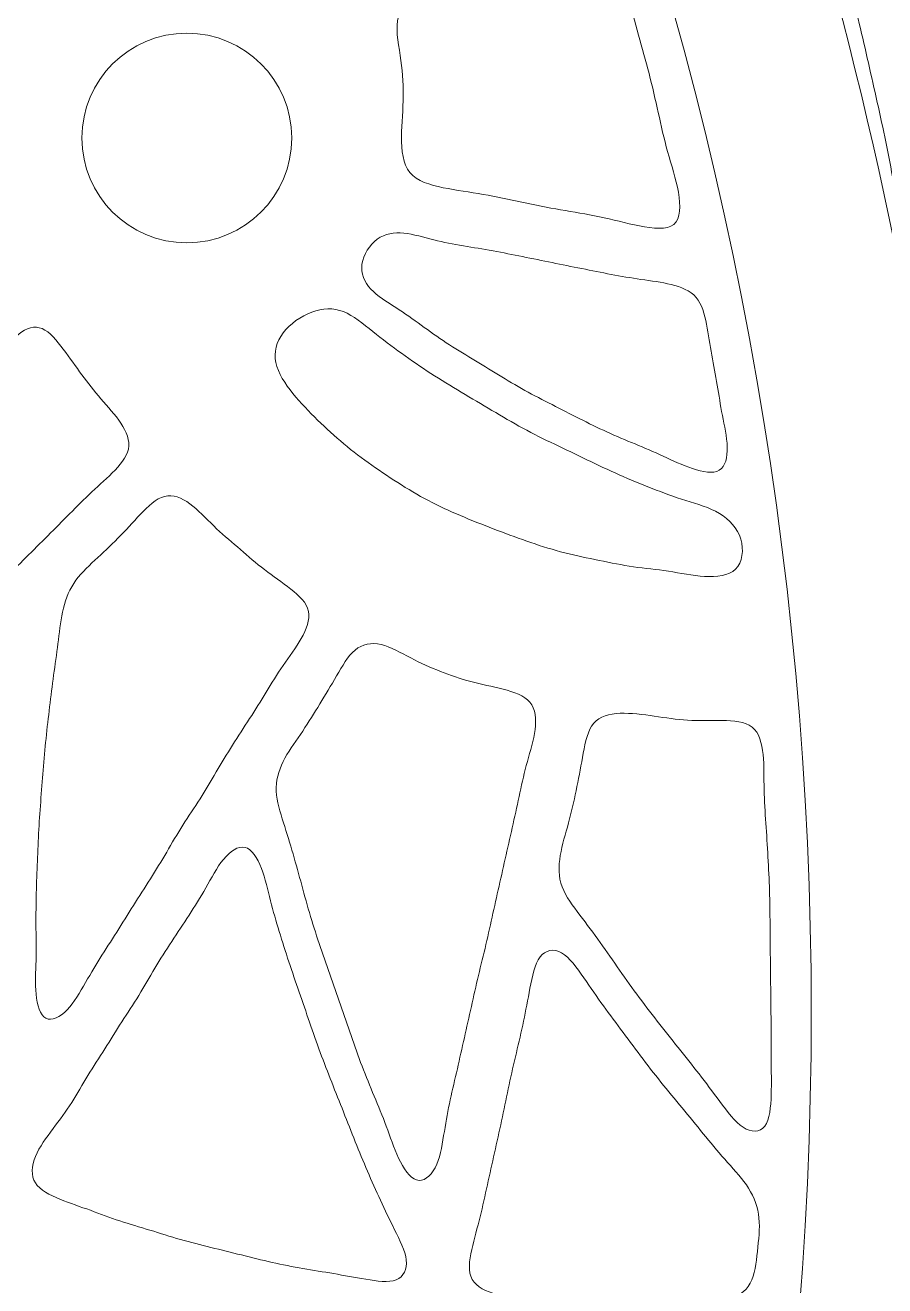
# Model space of a CAD drawing. Header units: inches. Extents: x 36 to 79.2, y 17.3 to 55.9.
# Drawn here: x 39.1 to 44.11, y 31.6 to 38.95 of the extents above; entities that cross this region are included whole.
import ezdxf

# ---------------------------------------------------------------- set-up
doc = ezdxf.new("R2010")
doc.units = ezdxf.units.IN
for name, color, linetype, lineweight in [('01_ORIGINAL_CAD', 7, 'Continuous', 20), ('02_APPROVED_PDF_OUTLINES', 7, 'Continuous', 15), ('10_EXTENSION_MASSES', 7, 'Continuous', 15), ('11_NODAL_COURTS', 7, 'Continuous', 15)]:
    doc.layers.add(name, color=color, linetype=linetype, lineweight=lineweight)

msp = doc.modelspace()

# ---------------------------------------------------------------- linework, layer by layer
at = {"layer": '01_ORIGINAL_CAD'}
msp.add_lwpolyline([(44.2832, 37.0838, 0.090917), (40.9305, 45.9685, -0.652582), (40.9305, 49.0108, -0.158741), (45.0035, 48.4251, -0.098355), (47.824, 46.2028), (47.7547, 46.078)], format="xyb", dxfattribs=at)
msp.add_arc((22.064, 33.1953), 21.6191, 354.05829, 36.03187, dxfattribs=at)
at = {"layer": '02_APPROVED_PDF_OUTLINES'}
msp.add_open_spline([(41.1062, 45.785), (41.1255, 45.8234), (41.1992, 45.8301), (41.2807, 45.8262), (41.3622, 45.8224), (41.4514, 45.8079), (41.5369, 45.803), (41.6223, 45.7982), (41.7041, 45.803), (41.7823, 45.7952), (41.8604, 45.7874), (41.935, 45.7671), (42.0065, 45.7372), (42.0781, 45.7073), (42.1466, 45.6678), (42.2182, 45.6364), (42.2897, 45.6049), (42.3642, 45.5816), (42.4404, 45.5633), (42.5166, 45.545), (42.5945, 45.5318), (42.671, 45.5143), (42.7474, 45.4969), (42.8223, 45.4752), (42.8946, 45.4466), (42.9669, 45.4181), (43.0364, 45.3827), (43.1035, 45.3414), (43.1706, 45.3001), (43.2352, 45.2529), (43.2966, 45.2002), (43.3581, 45.1475), (43.4165, 45.0891), (43.4683, 45.0271), (43.5201, 44.9652), (43.5654, 44.8996), (43.6058, 44.8318), (43.6462, 44.764), (43.6817, 44.6941), (43.7133, 44.6227), (43.745, 44.5513), (43.7729, 44.4784), (43.7956, 44.4035), (43.8182, 44.3285), (43.8357, 44.2515), (43.8475, 44.1732), (43.8593, 44.095), (43.8653, 44.0156), (43.8662, 43.9369), (43.867, 43.8582), (43.8627, 43.7802), (43.8516, 43.7027), (43.8404, 43.6252), (43.8224, 43.5483), (43.7984, 43.4737), (43.7743, 43.3991), (43.7443, 43.3269), (43.7108, 43.2562), (43.6772, 43.1855), (43.6402, 43.1162), (43.6011, 43.0479), (43.5621, 42.9796), (43.5209, 42.9122), (43.4824, 42.8436), (43.4439, 42.7749), (43.408, 42.705), (43.3787, 42.6326), (43.3494, 42.5603), (43.3267, 42.4856), (43.31, 42.4087), (43.2932, 42.3317), (43.2825, 42.2524), (43.2772, 42.1711), (43.2719, 42.0899), (43.272, 42.0067), (43.2779, 41.9256), (43.2837, 41.8445), (43.2953, 41.7656), (43.3139, 41.6892), (43.3325, 41.6129), (43.3581, 41.5392), (43.3888, 41.4675), (43.4195, 41.3958), (43.4554, 41.3262), (43.4955, 41.2584), (43.5355, 41.1906), (43.5799, 41.1246), (43.6278, 41.0604), (43.6757, 40.9962), (43.7271, 40.9337), (43.7816, 40.8751), (43.8361, 40.8165), (43.8936, 40.7618), (43.9551, 40.7119), (44.0166, 40.6619), (44.0821, 40.6167), (44.148, 40.5724), (44.2139, 40.5281), (44.2802, 40.4846), (44.3437, 40.4355), (44.4071, 40.3864), (44.4675, 40.3315), (44.5212, 40.2714), (44.5749, 40.2113), (44.6218, 40.1458), (44.6635, 40.0786), (44.7052, 40.0113), (44.7417, 39.9423), (44.7746, 39.8715), (44.8074, 39.8008), (44.8366, 39.7284), (44.8631, 39.6551), (44.8897, 39.5818), (44.9136, 39.5076), (44.9324, 39.4317), (44.9512, 39.3557), (44.965, 39.2781), (44.9737, 39.1979), (44.9824, 39.1178), (44.9859, 39.0353), (44.9842, 38.9536), (44.9824, 38.8719), (44.9754, 38.7911), (44.9623, 38.7128), (44.9492, 38.6346), (44.93, 38.5589), (44.9074, 38.4844), (44.8847, 38.4098), (44.8584, 38.3364), (44.8312, 38.2634), (44.8039, 38.1903), (44.7757, 38.1176), (44.7521, 38.0433), (44.7285, 37.9689), (44.7095, 37.8929), (44.699, 37.8134), (44.6885, 37.734), (44.6864, 37.651), (44.6888, 37.569), (44.6913, 37.4869), (44.6983, 37.4058), (44.7111, 37.3271), (44.7238, 37.2483), (44.7423, 37.172), (44.7653, 37.0976), (44.7883, 37.0231), (44.8158, 36.9507), (44.8479, 36.8802), (44.88, 36.8098), (44.9167, 36.7414), (44.9642, 36.6707), (45.0117, 36.5999), (45.0701, 36.5267), (45.1062, 36.4686), (45.1422, 36.4105), (45.1558, 36.3674), (45.115, 36.3464), (45.0741, 36.3254), (44.9787, 36.3264), (44.9001, 36.3485), (44.8214, 36.3706), (44.7596, 36.4138), (44.7119, 36.4726), (44.6643, 36.5314), (44.6308, 36.606), (44.591, 36.6757), (44.5512, 36.7454), (44.505, 36.8103), (44.4631, 36.8771), (44.4213, 36.9439), (44.3837, 37.0125), (44.3567, 37.0853), (44.3297, 37.1582), (44.3133, 37.2352), (44.298, 37.3126), (44.2828, 37.3899), (44.2688, 37.4677), (44.2544, 37.5453), (44.2401, 37.6229), (44.2255, 37.7004), (44.2109, 37.778), (44.1963, 37.8555), (44.1817, 37.933), (44.1673, 38.0106), (44.1529, 38.0882), (44.1385, 38.1657), (44.123, 38.243), (44.1075, 38.3202), (44.0908, 38.397), (44.0738, 38.4738), (44.0569, 38.5505), (44.0396, 38.6271), (44.0223, 38.7037), (44.005, 38.7803), (43.9876, 38.8568), (43.9697, 38.9332), (43.9518, 39.0096), (43.9334, 39.0858), (43.9135, 39.1614), (43.8935, 39.2371), (43.8719, 39.3122), (43.85, 39.3872), (43.8281, 39.4622), (43.8058, 39.537), (43.7834, 39.6118), (43.7611, 39.6866), (43.7387, 39.7613), (43.7151, 39.8357), (43.6916, 39.9101), (43.6669, 39.9842), (43.6425, 40.0583), (43.618, 40.1324), (43.5937, 40.2065), (43.5687, 40.2803), (43.5436, 40.3542), (43.5178, 40.4278), (43.491, 40.501), (43.4642, 40.5742), (43.4364, 40.6472), (43.4089, 40.7202), (43.3813, 40.7932), (43.354, 40.8664), (43.3274, 40.9397), (43.3008, 41.0131), (43.2749, 41.0867), (43.2477, 41.1598), (43.2206, 41.2329), (43.1922, 41.3055), (43.1635, 41.3781), (43.1349, 41.4507), (43.1059, 41.5231), (43.0769, 41.5962), (43.048, 41.6693), (43.019, 41.7429), (42.9898, 41.817), (42.9606, 41.891), (42.9312, 41.9653), (42.901, 42.0403), (42.8709, 42.1154), (42.8402, 42.1911), (42.8087, 42.2668), (42.7772, 42.3425), (42.745, 42.4182), (42.7132, 42.4942), (42.6815, 42.5702), (42.6501, 42.6465), (42.6183, 42.7226), (42.5864, 42.7987), (42.554, 42.8746), (42.5208, 42.95), (42.4875, 43.0255), (42.4534, 43.1006), (42.4195, 43.1757), (42.3855, 43.2509), (42.3517, 43.3261), (42.317, 43.4009), (42.2823, 43.4757), (42.2468, 43.5502), (42.2108, 43.6244), (42.1748, 43.6986), (42.1384, 43.7725), (42.102, 43.8466), (42.0657, 43.9206), (42.0295, 43.9947), (41.9935, 44.0689), (41.9574, 44.1431), (41.9215, 44.2173), (41.8849, 44.2912), (41.8483, 44.3651), (41.8111, 44.4387), (41.7732, 44.5119), (41.7353, 44.5851), (41.6967, 44.658), (41.658, 44.7309), (41.6193, 44.8038), (41.5805, 44.8767), (41.5411, 44.9492), (41.5017, 45.0218), (41.4618, 45.0939), (41.4229, 45.1654), (41.3839, 45.2369), (41.3459, 45.3078), (41.3018, 45.3812), (41.2577, 45.4546), (41.2075, 45.5305), (41.1649, 45.6035), (41.1222, 45.6765), (41.087, 45.7466), (41.1062, 45.785)], degree=3, knots=[0, 0, 0, 0, 0.010417, 0.010417, 0.010417, 0.020833, 0.020833, 0.020833, 0.03125, 0.03125, 0.03125, 0.041667, 0.041667, 0.041667, 0.052083, 0.052083, 0.052083, 0.0625, 0.0625, 0.0625, 0.072917, 0.072917, 0.072917, 0.083333, 0.083333, 0.083333, 0.09375, 0.09375, 0.09375, 0.104167, 0.104167, 0.104167, 0.114583, 0.114583, 0.114583, 0.125, 0.125, 0.125, 0.135417, 0.135417, 0.135417, 0.145833, 0.145833, 0.145833, 0.15625, 0.15625, 0.15625, 0.166667, 0.166667, 0.166667, 0.177083, 0.177083, 0.177083, 0.1875, 0.1875, 0.1875, 0.197917, 0.197917, 0.197917, 0.208333, 0.208333, 0.208333, 0.21875, 0.21875, 0.21875, 0.229167, 0.229167, 0.229167, 0.239583, 0.239583, 0.239583, 0.25, 0.25, 0.25, 0.260417, 0.260417, 0.260417, 0.270833, 0.270833, 0.270833, 0.28125, 0.28125, 0.28125, 0.291667, 0.291667, 0.291667, 0.302083, 0.302083, 0.302083, 0.3125, 0.3125, 0.3125, 0.322917, 0.322917, 0.322917, 0.333333, 0.333333, 0.333333, 0.34375, 0.34375, 0.34375, 0.354167, 0.354167, 0.354167, 0.364583, 0.364583, 0.364583, 0.375, 0.375, 0.375, 0.385417, 0.385417, 0.385417, 0.395833, 0.395833, 0.395833, 0.40625, 0.40625, 0.40625, 0.416667, 0.416667, 0.416667, 0.427083, 0.427083, 0.427083, 0.4375, 0.4375, 0.4375, 0.447917, 0.447917, 0.447917, 0.458333, 0.458333, 0.458333, 0.46875, 0.46875, 0.46875, 0.479167, 0.479167, 0.479167, 0.489583, 0.489583, 0.489583, 0.5, 0.5, 0.5, 0.510417, 0.510417, 0.510417, 0.520833, 0.520833, 0.520833, 0.53125, 0.53125, 0.53125, 0.541667, 0.541667, 0.541667, 0.552083, 0.552083, 0.552083, 0.5625, 0.5625, 0.5625, 0.572917, 0.572917, 0.572917, 0.583333, 0.583333, 0.583333, 0.59375, 0.59375, 0.59375, 0.604167, 0.604167, 0.604167, 0.614583, 0.614583, 0.614583, 0.625, 0.625, 0.625, 0.635417, 0.635417, 0.635417, 0.645833, 0.645833, 0.645833, 0.65625, 0.65625, 0.65625, 0.666667, 0.666667, 0.666667, 0.677083, 0.677083, 0.677083, 0.6875, 0.6875, 0.6875, 0.697917, 0.697917, 0.697917, 0.708333, 0.708333, 0.708333, 0.71875, 0.71875, 0.71875, 0.729167, 0.729167, 0.729167, 0.739583, 0.739583, 0.739583, 0.75, 0.75, 0.75, 0.760417, 0.760417, 0.760417, 0.770833, 0.770833, 0.770833, 0.78125, 0.78125, 0.78125, 0.791667, 0.791667, 0.791667, 0.802083, 0.802083, 0.802083, 0.8125, 0.8125, 0.8125, 0.822917, 0.822917, 0.822917, 0.833333, 0.833333, 0.833333, 0.84375, 0.84375, 0.84375, 0.854167, 0.854167, 0.854167, 0.864583, 0.864583, 0.864583, 0.875, 0.875, 0.875, 0.885417, 0.885417, 0.885417, 0.895833, 0.895833, 0.895833, 0.90625, 0.90625, 0.90625, 0.916667, 0.916667, 0.916667, 0.927083, 0.927083, 0.927083, 0.9375, 0.9375, 0.9375, 0.947917, 0.947917, 0.947917, 0.958333, 0.958333, 0.958333, 0.96875, 0.96875, 0.96875, 0.979167, 0.979167, 0.979167, 0.989583, 0.989583, 0.989583, 1, 1, 1, 1], dxfattribs=at)
at = {"layer": '10_EXTENSION_MASSES'}
for points, knots in [([(41.279, 39.0024), (41.2992, 39.064), (41.3568, 39.1034), (41.4273, 39.1277), (41.4978, 39.152), (41.5812, 39.1612), (41.6593, 39.1773), (41.7373, 39.1934), (41.81, 39.2163), (41.8831, 39.2365), (41.9562, 39.2567), (42.0297, 39.274), (42.1059, 39.2966), (42.1821, 39.3192), (42.261, 39.347), (42.3355, 39.36), (42.41, 39.3731), (42.4801, 39.3714), (42.5261, 39.3298), (42.5721, 39.2882), (42.594, 39.2067), (42.6147, 39.1273), (42.6354, 39.048), (42.6551, 38.9707), (42.6758, 38.895), (42.6965, 38.8194), (42.7183, 38.7454), (42.738, 38.6701), (42.7576, 38.5947), (42.7751, 38.5181), (42.7918, 38.4426), (42.8085, 38.3671), (42.8246, 38.2929), (42.8463, 38.2152), (42.868, 38.1375), (42.8954, 38.0564), (42.9089, 37.9781), (42.9225, 37.8997), (42.9222, 37.8241), (42.8819, 37.791), (42.8417, 37.7579), (42.7614, 37.7673), (42.6822, 37.7828), (42.6029, 37.7983), (42.5247, 37.82), (42.4484, 37.8362), (42.3721, 37.8524), (42.2977, 37.8631), (42.2227, 37.8762), (42.1476, 37.8892), (42.0718, 37.9046), (41.997, 37.9206), (41.9222, 37.9366), (41.8483, 37.9532), (41.7718, 37.9664), (41.6953, 37.9796), (41.6162, 37.9894), (41.5391, 38.0052), (41.4619, 38.0211), (41.3868, 38.043), (41.3452, 38.0933), (41.3036, 38.1435), (41.2957, 38.2221), (41.2961, 38.3019), (41.2966, 38.3817), (41.3054, 38.4626), (41.3064, 38.5413), (41.3073, 38.62), (41.3002, 38.6964), (41.2881, 38.7766), (41.276, 38.8568), (41.2588, 38.9407), (41.279, 39.0024)], [0, 0, 0, 0, 0.041667, 0.041667, 0.041667, 0.083333, 0.083333, 0.083333, 0.125, 0.125, 0.125, 0.166667, 0.166667, 0.166667, 0.208333, 0.208333, 0.208333, 0.25, 0.25, 0.25, 0.291667, 0.291667, 0.291667, 0.333333, 0.333333, 0.333333, 0.375, 0.375, 0.375, 0.416667, 0.416667, 0.416667, 0.458333, 0.458333, 0.458333, 0.5, 0.5, 0.5, 0.541667, 0.541667, 0.541667, 0.583333, 0.583333, 0.583333, 0.625, 0.625, 0.625, 0.666667, 0.666667, 0.666667, 0.708333, 0.708333, 0.708333, 0.75, 0.75, 0.75, 0.791667, 0.791667, 0.791667, 0.833333, 0.833333, 0.833333, 0.875, 0.875, 0.875, 0.916667, 0.916667, 0.916667, 0.958333, 0.958333, 0.958333, 1, 1, 1, 1]), ([(41.0657, 37.5594), (41.0735, 37.6136), (41.1097, 37.6719), (41.1547, 37.7049), (41.1998, 37.7379), (41.2536, 37.7456), (41.3099, 37.74), (41.3663, 37.7344), (41.4253, 37.7156), (41.4834, 37.7009), (41.5414, 37.6863), (41.5986, 37.6758), (41.6561, 37.666), (41.7135, 37.6563), (41.7713, 37.6473), (41.8289, 37.6369), (41.8865, 37.6266), (41.944, 37.6148), (42.0014, 37.6032), (42.0587, 37.5915), (42.1161, 37.5799), (42.1734, 37.5683), (42.2307, 37.5568), (42.2881, 37.5452), (42.3455, 37.5337), (42.4028, 37.5221), (42.4602, 37.5104), (42.5174, 37.4997), (42.5747, 37.4891), (42.6318, 37.4793), (42.6907, 37.4707), (42.7496, 37.4621), (42.8103, 37.4546), (42.8674, 37.4404), (42.9245, 37.4262), (42.978, 37.4052), (43.0122, 37.3657), (43.0463, 37.3263), (43.0612, 37.2683), (43.0729, 37.2089), (43.0846, 37.1494), (43.0932, 37.0885), (43.1033, 37.0292), (43.1135, 36.9698), (43.1252, 36.9121), (43.1352, 36.8544), (43.1452, 36.7967), (43.1534, 36.739), (43.165, 36.678), (43.1766, 36.6171), (43.1917, 36.5529), (43.1934, 36.4934), (43.1951, 36.434), (43.1834, 36.3793), (43.1472, 36.3577), (43.111, 36.3361), (43.0503, 36.3475), (42.9914, 36.3673), (42.9324, 36.3872), (42.8754, 36.4155), (42.8199, 36.4408), (42.7645, 36.4661), (42.7106, 36.4884), (42.6562, 36.511), (42.6017, 36.5337), (42.5467, 36.5566), (42.4925, 36.5813), (42.4383, 36.6061), (42.3849, 36.6325), (42.3317, 36.6593), (42.2785, 36.6862), (42.2255, 36.7133), (42.1726, 36.7405), (42.1196, 36.7677), (42.0666, 36.7949), (42.0146, 36.8238), (41.9626, 36.8527), (41.9116, 36.8834), (41.8607, 36.9143), (41.8097, 36.9451), (41.7589, 36.976), (41.7079, 37.0069), (41.6569, 37.0379), (41.6059, 37.0688), (41.5564, 37.1016), (41.5068, 37.1344), (41.4587, 37.1691), (41.4107, 37.2037), (41.3626, 37.2383), (41.3146, 37.2728), (41.2627, 37.3064), (41.2108, 37.3401), (41.155, 37.3728), (41.1168, 37.4142), (41.0786, 37.4555), (41.0579, 37.5053), (41.0657, 37.5594)], [0, 0, 0, 0, 0.03125, 0.03125, 0.03125, 0.0625, 0.0625, 0.0625, 0.09375, 0.09375, 0.09375, 0.125, 0.125, 0.125, 0.15625, 0.15625, 0.15625, 0.1875, 0.1875, 0.1875, 0.21875, 0.21875, 0.21875, 0.25, 0.25, 0.25, 0.28125, 0.28125, 0.28125, 0.3125, 0.3125, 0.3125, 0.34375, 0.34375, 0.34375, 0.375, 0.375, 0.375, 0.40625, 0.40625, 0.40625, 0.4375, 0.4375, 0.4375, 0.46875, 0.46875, 0.46875, 0.5, 0.5, 0.5, 0.53125, 0.53125, 0.53125, 0.5625, 0.5625, 0.5625, 0.59375, 0.59375, 0.59375, 0.625, 0.625, 0.625, 0.65625, 0.65625, 0.65625, 0.6875, 0.6875, 0.6875, 0.71875, 0.71875, 0.71875, 0.75, 0.75, 0.75, 0.78125, 0.78125, 0.78125, 0.8125, 0.8125, 0.8125, 0.84375, 0.84375, 0.84375, 0.875, 0.875, 0.875, 0.90625, 0.90625, 0.90625, 0.9375, 0.9375, 0.9375, 0.96875, 0.96875, 0.96875, 1, 1, 1, 1]), ([(40.6634, 36.8051), (40.6182, 36.8614), (40.5768, 36.9241), (40.5639, 36.9852), (40.5509, 37.0463), (40.5664, 37.1058), (40.6062, 37.1584), (40.646, 37.2109), (40.7101, 37.2566), (40.7732, 37.2803), (40.8363, 37.304), (40.8983, 37.3058), (40.9573, 37.2826), (41.0163, 37.2595), (41.0724, 37.2115), (41.1283, 37.1667), (41.1842, 37.1219), (41.24, 37.0803), (41.2961, 37.0398), (41.3522, 36.9992), (41.4087, 36.9597), (41.4667, 36.9221), (41.5247, 36.8844), (41.5841, 36.8486), (41.6436, 36.813), (41.7032, 36.7775), (41.7629, 36.7423), (41.8226, 36.707), (41.8823, 36.6716), (41.9418, 36.6362), (42.0027, 36.6033), (42.0636, 36.5703), (42.1258, 36.5397), (42.1882, 36.5095), (42.2506, 36.4793), (42.3132, 36.4496), (42.3757, 36.4196), (42.4383, 36.3896), (42.5007, 36.3595), (42.564, 36.3313), (42.6272, 36.3031), (42.6913, 36.277), (42.7557, 36.2519), (42.8201, 36.2269), (42.8849, 36.203), (42.9522, 36.1817), (43.0195, 36.1603), (43.0893, 36.1415), (43.1478, 36.106), (43.2064, 36.0706), (43.2537, 36.0184), (43.2725, 35.9561), (43.2913, 35.8937), (43.2816, 35.8211), (43.2417, 35.7814), (43.2019, 35.7416), (43.1319, 35.7348), (43.0614, 35.7391), (42.9908, 35.7434), (42.9197, 35.7588), (42.8507, 35.7694), (42.7816, 35.7799), (42.7147, 35.7855), (42.6478, 35.7952), (42.581, 35.8049), (42.5142, 35.8186), (42.4474, 35.8323), (42.3806, 35.846), (42.3136, 35.8597), (42.2472, 35.8767), (42.1808, 35.8937), (42.1149, 35.9141), (42.0495, 35.9364), (41.9842, 35.9586), (41.9194, 35.9827), (41.8549, 36.0074), (41.7904, 36.032), (41.7263, 36.0571), (41.6628, 36.0836), (41.5993, 36.1101), (41.5364, 36.1379), (41.4751, 36.1692), (41.4138, 36.2004), (41.3541, 36.2352), (41.2956, 36.272), (41.2371, 36.3087), (41.1797, 36.3475), (41.1235, 36.3874), (41.0672, 36.4272), (41.0121, 36.4681), (40.9595, 36.5119), (40.9068, 36.5558), (40.8568, 36.6026), (40.8072, 36.6509), (40.7577, 36.6991), (40.7086, 36.7489), (40.6634, 36.8051)], [0, 0, 0, 0, 0.03125, 0.03125, 0.03125, 0.0625, 0.0625, 0.0625, 0.09375, 0.09375, 0.09375, 0.125, 0.125, 0.125, 0.15625, 0.15625, 0.15625, 0.1875, 0.1875, 0.1875, 0.21875, 0.21875, 0.21875, 0.25, 0.25, 0.25, 0.28125, 0.28125, 0.28125, 0.3125, 0.3125, 0.3125, 0.34375, 0.34375, 0.34375, 0.375, 0.375, 0.375, 0.40625, 0.40625, 0.40625, 0.4375, 0.4375, 0.4375, 0.46875, 0.46875, 0.46875, 0.5, 0.5, 0.5, 0.53125, 0.53125, 0.53125, 0.5625, 0.5625, 0.5625, 0.59375, 0.59375, 0.59375, 0.625, 0.625, 0.625, 0.65625, 0.65625, 0.65625, 0.6875, 0.6875, 0.6875, 0.71875, 0.71875, 0.71875, 0.75, 0.75, 0.75, 0.78125, 0.78125, 0.78125, 0.8125, 0.8125, 0.8125, 0.84375, 0.84375, 0.84375, 0.875, 0.875, 0.875, 0.90625, 0.90625, 0.90625, 0.9375, 0.9375, 0.9375, 0.96875, 0.96875, 0.96875, 1, 1, 1, 1]), ([(37.6543, 34.4592), (37.6082, 34.4434), (37.5663, 34.4601), (37.555, 34.5009), (37.5437, 34.5418), (37.5628, 34.6067), (37.5867, 34.6673), (37.6107, 34.7278), (37.6395, 34.7839), (37.6649, 34.8394), (37.6904, 34.8948), (37.7126, 34.9495), (37.7358, 35.0045), (37.759, 35.0595), (37.7832, 35.1147), (37.8091, 35.1691), (37.835, 35.2236), (37.8626, 35.2772), (37.8901, 35.3309), (37.9176, 35.3845), (37.945, 35.4382), (37.9721, 35.492), (37.9992, 35.5458), (38.0261, 35.5997), (38.0543, 35.6529), (38.0824, 35.7061), (38.1118, 35.7587), (38.1421, 35.8107), (38.1724, 35.8628), (38.2037, 35.9143), (38.2346, 35.966), (38.2655, 36.0178), (38.296, 36.0697), (38.327, 36.1213), (38.3581, 36.1729), (38.3898, 36.2242), (38.4228, 36.2745), (38.4559, 36.3248), (38.4904, 36.3742), (38.5248, 36.4237), (38.5592, 36.4731), (38.5935, 36.5226), (38.6276, 36.5724), (38.6618, 36.6221), (38.6958, 36.672), (38.731, 36.7206), (38.7663, 36.7692), (38.8028, 36.8165), (38.8395, 36.8638), (38.8763, 36.911), (38.9134, 36.9582), (38.9506, 37.0099), (38.9878, 37.0615), (39.0252, 37.1176), (39.0677, 37.1528), (39.1103, 37.1879), (39.1581, 37.2022), (39.2024, 37.1836), (39.2466, 37.165), (39.2874, 37.1136), (39.3254, 37.0629), (39.3634, 37.0121), (39.3986, 36.9621), (39.434, 36.9141), (39.4693, 36.8661), (39.5048, 36.8201), (39.5445, 36.7739), (39.5843, 36.7277), (39.6283, 36.6812), (39.6609, 36.632), (39.6936, 36.5827), (39.7149, 36.5308), (39.7052, 36.4816), (39.6955, 36.4325), (39.6548, 36.3862), (39.6108, 36.3424), (39.5668, 36.2987), (39.5195, 36.2574), (39.4751, 36.2155), (39.4307, 36.1736), (39.389, 36.131), (39.3469, 36.0883), (39.3049, 36.0457), (39.2623, 36.0031), (39.2197, 35.9605), (39.177, 35.918), (39.1342, 35.8755), (39.0915, 35.833), (39.0488, 35.7904), (39.0063, 35.7477), (38.9641, 35.7047), (38.9218, 35.6616), (38.8797, 35.6183), (38.8357, 35.5776), (38.7916, 35.5369), (38.7455, 35.4989), (38.6997, 35.4604), (38.6539, 35.422), (38.6084, 35.3832), (38.5646, 35.3421), (38.5208, 35.3011), (38.4787, 35.2577), (38.4363, 35.2148), (38.394, 35.1719), (38.3513, 35.1293), (38.3086, 35.0868), (38.2659, 35.0443), (38.2231, 35.0019), (38.1803, 34.9594), (38.1375, 34.9168), (38.0946, 34.8743), (38.0519, 34.8323), (38.0092, 34.7904), (37.9667, 34.7491), (37.9249, 34.7058), (37.8831, 34.6625), (37.842, 34.6172), (37.7963, 34.5703), (37.7507, 34.5234), (37.7003, 34.475), (37.6543, 34.4592)], [0, 0, 0, 0, 0.025, 0.025, 0.025, 0.05, 0.05, 0.05, 0.075, 0.075, 0.075, 0.1, 0.1, 0.1, 0.125, 0.125, 0.125, 0.15, 0.15, 0.15, 0.175, 0.175, 0.175, 0.2, 0.2, 0.2, 0.225, 0.225, 0.225, 0.25, 0.25, 0.25, 0.275, 0.275, 0.275, 0.3, 0.3, 0.3, 0.325, 0.325, 0.325, 0.35, 0.35, 0.35, 0.375, 0.375, 0.375, 0.4, 0.4, 0.4, 0.425, 0.425, 0.425, 0.45, 0.45, 0.45, 0.475, 0.475, 0.475, 0.5, 0.5, 0.5, 0.525, 0.525, 0.525, 0.55, 0.55, 0.55, 0.575, 0.575, 0.575, 0.6, 0.6, 0.6, 0.625, 0.625, 0.625, 0.65, 0.65, 0.65, 0.675, 0.675, 0.675, 0.7, 0.7, 0.7, 0.725, 0.725, 0.725, 0.75, 0.75, 0.75, 0.775, 0.775, 0.775, 0.8, 0.8, 0.8, 0.825, 0.825, 0.825, 0.85, 0.85, 0.85, 0.875, 0.875, 0.875, 0.9, 0.9, 0.9, 0.925, 0.925, 0.925, 0.95, 0.95, 0.95, 0.975, 0.975, 0.975, 1, 1, 1, 1]), ([(39.348, 33.2124), (39.3067, 33.1697), (39.2575, 33.1454), (39.2242, 33.163), (39.1908, 33.1805), (39.1733, 33.24), (39.1669, 33.3037), (39.1604, 33.3673), (39.165, 33.4351), (39.1667, 33.4993), (39.1683, 33.5634), (39.1669, 33.6239), (39.1664, 33.685), (39.166, 33.746), (39.1663, 33.8077), (39.1677, 33.8695), (39.169, 33.9313), (39.1713, 33.9932), (39.1737, 34.055), (39.176, 34.1168), (39.1784, 34.1786), (39.1817, 34.2403), (39.185, 34.302), (39.1894, 34.3636), (39.1938, 34.4253), (39.1982, 34.4869), (39.2027, 34.5486), (39.2078, 34.6102), (39.213, 34.6718), (39.2187, 34.7333), (39.2251, 34.7948), (39.2315, 34.8563), (39.2386, 34.9177), (39.2458, 34.9791), (39.2531, 35.0405), (39.2605, 35.1018), (39.2689, 35.1629), (39.2773, 35.224), (39.2867, 35.2851), (39.2944, 35.347), (39.3022, 35.4088), (39.3084, 35.4716), (39.3213, 35.5314), (39.3342, 35.5912), (39.3538, 35.648), (39.3863, 35.698), (39.4188, 35.7479), (39.4643, 35.7909), (39.5097, 35.8333), (39.5551, 35.8756), (39.6003, 35.9172), (39.6441, 35.962), (39.6878, 36.0067), (39.7301, 36.0545), (39.7748, 36.1011), (39.8194, 36.1477), (39.8665, 36.193), (39.9154, 36.2056), (39.9644, 36.2181), (40.0152, 36.1979), (40.0631, 36.1629), (40.111, 36.1279), (40.1559, 36.078), (40.2017, 36.0337), (40.2476, 35.9894), (40.2944, 35.9506), (40.3402, 35.911), (40.3861, 35.8714), (40.431, 35.831), (40.4797, 35.7927), (40.5283, 35.7545), (40.5806, 35.7184), (40.6313, 35.6801), (40.6821, 35.6418), (40.7314, 35.6013), (40.7485, 35.5537), (40.7656, 35.506), (40.7505, 35.4512), (40.723, 35.3975), (40.6954, 35.3439), (40.6554, 35.2914), (40.6193, 35.2395), (40.5832, 35.1876), (40.5511, 35.1363), (40.5193, 35.0846), (40.4874, 35.0329), (40.4559, 34.9808), (40.4231, 34.9292), (40.3904, 34.8776), (40.3564, 34.8265), (40.3236, 34.7749), (40.2907, 34.7233), (40.259, 34.6712), (40.228, 34.6188), (40.1971, 34.5664), (40.1669, 34.5135), (40.1344, 34.4619), (40.1019, 34.4102), (40.0671, 34.3596), (40.0342, 34.3081), (40.0013, 34.2566), (39.9704, 34.2041), (39.9394, 34.1516), (39.9085, 34.0992), (39.8776, 34.0468), (39.8451, 33.9951), (39.8127, 33.9433), (39.7789, 33.8923), (39.746, 33.8406), (39.7131, 33.7889), (39.6811, 33.7366), (39.6487, 33.6849), (39.6162, 33.6332), (39.5832, 33.5822), (39.551, 33.531), (39.5189, 33.4798), (39.4875, 33.4284), (39.4551, 33.3722), (39.4227, 33.316), (39.3893, 33.2551), (39.348, 33.2124)], [0, 0, 0, 0, 0.025, 0.025, 0.025, 0.05, 0.05, 0.05, 0.075, 0.075, 0.075, 0.1, 0.1, 0.1, 0.125, 0.125, 0.125, 0.15, 0.15, 0.15, 0.175, 0.175, 0.175, 0.2, 0.2, 0.2, 0.225, 0.225, 0.225, 0.25, 0.25, 0.25, 0.275, 0.275, 0.275, 0.3, 0.3, 0.3, 0.325, 0.325, 0.325, 0.35, 0.35, 0.35, 0.375, 0.375, 0.375, 0.4, 0.4, 0.4, 0.425, 0.425, 0.425, 0.45, 0.45, 0.45, 0.475, 0.475, 0.475, 0.5, 0.5, 0.5, 0.525, 0.525, 0.525, 0.55, 0.55, 0.55, 0.575, 0.575, 0.575, 0.6, 0.6, 0.6, 0.625, 0.625, 0.625, 0.65, 0.65, 0.65, 0.675, 0.675, 0.675, 0.7, 0.7, 0.7, 0.725, 0.725, 0.725, 0.75, 0.75, 0.75, 0.775, 0.775, 0.775, 0.8, 0.8, 0.8, 0.825, 0.825, 0.825, 0.85, 0.85, 0.85, 0.875, 0.875, 0.875, 0.9, 0.9, 0.9, 0.925, 0.925, 0.925, 0.95, 0.95, 0.95, 0.975, 0.975, 0.975, 1, 1, 1, 1]), ([(40.5659, 34.5091), (40.5672, 34.5687), (40.5877, 34.6258), (40.6171, 34.6801), (40.6466, 34.7344), (40.6851, 34.7858), (40.7202, 34.8379), (40.7554, 34.89), (40.7872, 34.9426), (40.8197, 34.9957), (40.8522, 35.0489), (40.8853, 35.1025), (40.9179, 35.1591), (40.9506, 35.2156), (40.9828, 35.2751), (41.0253, 35.3099), (41.0679, 35.3447), (41.1208, 35.3548), (41.1767, 35.3421), (41.2326, 35.3294), (41.2914, 35.294), (41.3495, 35.2636), (41.4076, 35.2333), (41.4649, 35.208), (41.5227, 35.1852), (41.5804, 35.1623), (41.6386, 35.1419), (41.6998, 35.1258), (41.7609, 35.1097), (41.825, 35.0979), (41.8874, 35.0818), (41.9499, 35.0656), (42.0107, 35.045), (42.0437, 35.0054), (42.0768, 34.9658), (42.082, 34.9072), (42.0743, 34.8462), (42.0665, 34.7851), (42.0458, 34.7216), (42.0289, 34.6599), (42.0119, 34.5982), (41.9988, 34.5383), (41.9857, 34.4781), (41.9726, 34.4179), (41.9595, 34.3575), (41.946, 34.297), (41.9325, 34.2365), (41.9185, 34.176), (41.9048, 34.1155), (41.8912, 34.055), (41.8779, 33.9944), (41.8643, 33.9339), (41.8507, 33.8734), (41.8369, 33.813), (41.8235, 33.7524), (41.81, 33.6919), (41.7969, 33.6313), (41.7826, 33.5709), (41.7683, 33.5105), (41.7528, 33.4504), (41.7385, 33.39), (41.7242, 33.3297), (41.7111, 33.2692), (41.6976, 33.2087), (41.6842, 33.1482), (41.6705, 33.0877), (41.6569, 33.0271), (41.6433, 32.9665), (41.6299, 32.9058), (41.6159, 32.8455), (41.6019, 32.7853), (41.5873, 32.7255), (41.5749, 32.6654), (41.5625, 32.6053), (41.5523, 32.5447), (41.5414, 32.4792), (41.5304, 32.4136), (41.5186, 32.3431), (41.4917, 32.2918), (41.4648, 32.2405), (41.4227, 32.2086), (41.3833, 32.2205), (41.3439, 32.2324), (41.3073, 32.2882), (41.2787, 32.3484), (41.25, 32.4086), (41.2294, 32.4733), (41.2071, 32.534), (41.1847, 32.5948), (41.1607, 32.6517), (41.1367, 32.7093), (41.1127, 32.7669), (41.0887, 32.8252), (41.0662, 32.8842), (41.0438, 32.9432), (41.023, 33.0028), (41.0023, 33.0625), (40.9817, 33.1222), (40.9613, 33.1818), (40.9407, 33.2415), (40.9201, 33.3011), (40.8993, 33.3606), (40.8784, 33.4202), (40.8574, 33.4797), (40.8364, 33.5391), (40.8164, 33.599), (40.7963, 33.6588), (40.7774, 33.7189), (40.7595, 33.7794), (40.7417, 33.8399), (40.725, 33.9008), (40.7085, 33.9616), (40.6919, 34.0223), (40.6756, 34.083), (40.6576, 34.1437), (40.6397, 34.2043), (40.6201, 34.265), (40.6014, 34.3264), (40.5826, 34.3877), (40.5646, 34.4496), (40.5659, 34.5091)], [0, 0, 0, 0, 0.025, 0.025, 0.025, 0.05, 0.05, 0.05, 0.075, 0.075, 0.075, 0.1, 0.1, 0.1, 0.125, 0.125, 0.125, 0.15, 0.15, 0.15, 0.175, 0.175, 0.175, 0.2, 0.2, 0.2, 0.225, 0.225, 0.225, 0.25, 0.25, 0.25, 0.275, 0.275, 0.275, 0.3, 0.3, 0.3, 0.325, 0.325, 0.325, 0.35, 0.35, 0.35, 0.375, 0.375, 0.375, 0.4, 0.4, 0.4, 0.425, 0.425, 0.425, 0.45, 0.45, 0.45, 0.475, 0.475, 0.475, 0.5, 0.5, 0.5, 0.525, 0.525, 0.525, 0.55, 0.55, 0.55, 0.575, 0.575, 0.575, 0.6, 0.6, 0.6, 0.625, 0.625, 0.625, 0.65, 0.65, 0.65, 0.675, 0.675, 0.675, 0.7, 0.7, 0.7, 0.725, 0.725, 0.725, 0.75, 0.75, 0.75, 0.775, 0.775, 0.775, 0.8, 0.8, 0.8, 0.825, 0.825, 0.825, 0.85, 0.85, 0.85, 0.875, 0.875, 0.875, 0.9, 0.9, 0.9, 0.925, 0.925, 0.925, 0.95, 0.95, 0.95, 0.975, 0.975, 0.975, 1, 1, 1, 1]), ([(42.2242, 33.9513), (42.2073, 34.0098), (42.2127, 34.0726), (42.2254, 34.1358), (42.2381, 34.199), (42.2582, 34.2627), (42.275, 34.3255), (42.2919, 34.3882), (42.3056, 34.4502), (42.3182, 34.5137), (42.3308, 34.5772), (42.3424, 34.6423), (42.3549, 34.7086), (42.3674, 34.775), (42.3808, 34.8426), (42.4155, 34.8835), (42.4501, 34.9243), (42.5059, 34.9384), (42.569, 34.941), (42.6321, 34.9435), (42.7024, 34.9344), (42.7687, 34.9247), (42.8349, 34.915), (42.8971, 34.9046), (42.9623, 34.9007), (43.0274, 34.8969), (43.0955, 34.8997), (43.163, 34.8988), (43.2306, 34.898), (43.2975, 34.8935), (43.3387, 34.8606), (43.38, 34.8277), (43.3955, 34.7663), (43.4022, 34.7005), (43.4089, 34.6347), (43.4068, 34.5645), (43.4081, 34.4971), (43.4093, 34.4297), (43.4139, 34.3652), (43.4183, 34.3001), (43.4228, 34.2351), (43.427, 34.1695), (43.4308, 34.1039), (43.4345, 34.0383), (43.4378, 33.9726), (43.4397, 33.9069), (43.4417, 33.8412), (43.4424, 33.7755), (43.4429, 33.7099), (43.4435, 33.6442), (43.444, 33.5785), (43.4446, 33.5128), (43.4453, 33.4471), (43.446, 33.3814), (43.4468, 33.3156), (43.4477, 33.2497), (43.4485, 33.1838), (43.4488, 33.1186), (43.449, 33.0534), (43.4486, 32.989), (43.4493, 32.923), (43.45, 32.857), (43.4519, 32.7896), (43.4495, 32.7183), (43.4472, 32.647), (43.4406, 32.5719), (43.4123, 32.5343), (43.3839, 32.4967), (43.3338, 32.4967), (43.2859, 32.5277), (43.238, 32.5587), (43.1924, 32.6208), (43.1502, 32.6779), (43.108, 32.735), (43.0692, 32.7871), (43.0295, 32.8385), (42.9897, 32.8899), (42.949, 32.9407), (42.9082, 32.992), (42.8673, 33.0432), (42.8264, 33.0949), (42.7859, 33.1468), (42.7454, 33.1986), (42.7054, 33.2507), (42.6664, 33.3036), (42.6274, 33.3565), (42.5896, 33.4102), (42.5521, 33.464), (42.5147, 33.5178), (42.4777, 33.5717), (42.439, 33.6251), (42.4002, 33.6785), (42.3597, 33.7314), (42.3199, 33.7849), (42.2801, 33.8385), (42.241, 33.8927), (42.2242, 33.9513)], [0, 0, 0, 0, 0.03125, 0.03125, 0.03125, 0.0625, 0.0625, 0.0625, 0.09375, 0.09375, 0.09375, 0.125, 0.125, 0.125, 0.15625, 0.15625, 0.15625, 0.1875, 0.1875, 0.1875, 0.21875, 0.21875, 0.21875, 0.25, 0.25, 0.25, 0.28125, 0.28125, 0.28125, 0.3125, 0.3125, 0.3125, 0.34375, 0.34375, 0.34375, 0.375, 0.375, 0.375, 0.40625, 0.40625, 0.40625, 0.4375, 0.4375, 0.4375, 0.46875, 0.46875, 0.46875, 0.5, 0.5, 0.5, 0.53125, 0.53125, 0.53125, 0.5625, 0.5625, 0.5625, 0.59375, 0.59375, 0.59375, 0.625, 0.625, 0.625, 0.65625, 0.65625, 0.65625, 0.6875, 0.6875, 0.6875, 0.71875, 0.71875, 0.71875, 0.75, 0.75, 0.75, 0.78125, 0.78125, 0.78125, 0.8125, 0.8125, 0.8125, 0.84375, 0.84375, 0.84375, 0.875, 0.875, 0.875, 0.90625, 0.90625, 0.90625, 0.9375, 0.9375, 0.9375, 0.96875, 0.96875, 0.96875, 1, 1, 1, 1]), ([(39.3063, 32.1084), (39.2471, 32.1325), (39.1894, 32.1612), (39.1629, 32.2037), (39.1364, 32.2462), (39.1412, 32.3026), (39.1639, 32.358), (39.1866, 32.4135), (39.2273, 32.468), (39.266, 32.5198), (39.3047, 32.5717), (39.3414, 32.621), (39.3746, 32.6724), (39.4077, 32.7238), (39.4373, 32.7773), (39.4691, 32.8298), (39.5008, 32.8823), (39.5347, 32.9337), (39.5677, 32.9856), (39.6008, 33.0376), (39.6329, 33.0899), (39.666, 33.1417), (39.6991, 33.1935), (39.7332, 33.2447), (39.7652, 33.2969), (39.7971, 33.3492), (39.8269, 33.4025), (39.8584, 33.455), (39.8899, 33.5075), (39.9232, 33.5593), (39.9569, 33.6107), (39.9906, 33.6622), (40.0248, 33.7133), (40.0582, 33.7645), (40.0916, 33.8158), (40.1242, 33.8671), (40.1561, 33.9236), (40.188, 33.9802), (40.2193, 34.0419), (40.2585, 34.0893), (40.2976, 34.1366), (40.3446, 34.1695), (40.3842, 34.1596), (40.4239, 34.1497), (40.4562, 34.0969), (40.4794, 34.0372), (40.5026, 33.9776), (40.5167, 33.9111), (40.5323, 33.8487), (40.548, 33.7863), (40.5653, 33.7279), (40.5833, 33.6692), (40.6013, 33.6104), (40.62, 33.5514), (40.6395, 33.4924), (40.6591, 33.4335), (40.6794, 33.3747), (40.6997, 33.3159), (40.7199, 33.2571), (40.7401, 33.1984), (40.7604, 33.1397), (40.7807, 33.081), (40.801, 33.0224), (40.8225, 32.9641), (40.8439, 32.9058), (40.8665, 32.848), (40.8893, 32.7902), (40.9121, 32.7325), (40.9351, 32.6748), (40.9579, 32.617), (40.9807, 32.5592), (41.0032, 32.5013), (41.0265, 32.4437), (41.0497, 32.386), (41.0736, 32.3285), (41.0979, 32.2716), (41.1222, 32.2148), (41.1468, 32.1586), (41.1727, 32.1024), (41.1986, 32.0463), (41.2258, 31.9903), (41.2556, 31.9307), (41.2854, 31.8711), (41.3177, 31.808), (41.3237, 31.7543), (41.3296, 31.7006), (41.3091, 31.6564), (41.2649, 31.6389), (41.2207, 31.6215), (41.1528, 31.6308), (41.0879, 31.6415), (41.0231, 31.6522), (40.9614, 31.6641), (40.9009, 31.6746), (40.8403, 31.6851), (40.7809, 31.6942), (40.7212, 31.7046), (40.6615, 31.715), (40.6014, 31.7268), (40.5417, 31.7402), (40.4821, 31.7535), (40.4228, 31.7684), (40.3636, 31.7833), (40.3043, 31.7981), (40.2451, 31.8129), (40.1857, 31.8275), (40.1264, 31.8421), (40.067, 31.8566), (40.0078, 31.8736), (39.9486, 31.8906), (39.8896, 31.9101), (39.8306, 31.9281), (39.7716, 31.9461), (39.7126, 31.9627), (39.6552, 31.9819), (39.5979, 32.0011), (39.5423, 32.0229), (39.4841, 32.0437), (39.426, 32.0644), (39.3654, 32.0842), (39.3063, 32.1084)], [0, 0, 0, 0, 0.025, 0.025, 0.025, 0.05, 0.05, 0.05, 0.075, 0.075, 0.075, 0.1, 0.1, 0.1, 0.125, 0.125, 0.125, 0.15, 0.15, 0.15, 0.175, 0.175, 0.175, 0.2, 0.2, 0.2, 0.225, 0.225, 0.225, 0.25, 0.25, 0.25, 0.275, 0.275, 0.275, 0.3, 0.3, 0.3, 0.325, 0.325, 0.325, 0.35, 0.35, 0.35, 0.375, 0.375, 0.375, 0.4, 0.4, 0.4, 0.425, 0.425, 0.425, 0.45, 0.45, 0.45, 0.475, 0.475, 0.475, 0.5, 0.5, 0.5, 0.525, 0.525, 0.525, 0.55, 0.55, 0.55, 0.575, 0.575, 0.575, 0.6, 0.6, 0.6, 0.625, 0.625, 0.625, 0.65, 0.65, 0.65, 0.675, 0.675, 0.675, 0.7, 0.7, 0.7, 0.725, 0.725, 0.725, 0.75, 0.75, 0.75, 0.775, 0.775, 0.775, 0.8, 0.8, 0.8, 0.825, 0.825, 0.825, 0.85, 0.85, 0.85, 0.875, 0.875, 0.875, 0.9, 0.9, 0.9, 0.925, 0.925, 0.925, 0.95, 0.95, 0.95, 0.975, 0.975, 0.975, 1, 1, 1, 1]), ([(41.8281, 31.5617), (41.7677, 31.5768), (41.7178, 31.6096), (41.6997, 31.659), (41.6817, 31.7084), (41.6956, 31.7745), (41.7112, 31.8391), (41.7268, 31.9037), (41.7443, 31.9669), (41.7595, 32.0293), (41.7747, 32.0916), (41.7877, 32.1532), (41.8013, 32.215), (41.8149, 32.2769), (41.829, 32.3391), (41.843, 32.4012), (41.8569, 32.4634), (41.8708, 32.5256), (41.8838, 32.588), (41.8968, 32.6503), (41.909, 32.7128), (41.9225, 32.7752), (41.9359, 32.8376), (41.9506, 32.8998), (41.9651, 32.9615), (41.9796, 33.0232), (41.9939, 33.0844), (42.0069, 33.1464), (42.0198, 33.2084), (42.0314, 33.2712), (42.0443, 33.339), (42.0572, 33.4068), (42.0715, 33.4795), (42.1029, 33.5206), (42.1343, 33.5616), (42.1829, 33.571), (42.2288, 33.5449), (42.2747, 33.5187), (42.3179, 33.4572), (42.3578, 33.3996), (42.3977, 33.342), (42.4343, 33.2884), (42.472, 33.2361), (42.5097, 33.1839), (42.5484, 33.1329), (42.5869, 33.0812), (42.6255, 33.0294), (42.6638, 32.9769), (42.7029, 32.9251), (42.742, 32.8733), (42.7819, 32.8223), (42.8226, 32.7719), (42.8634, 32.7216), (42.905, 32.6719), (42.9462, 32.6219), (42.9874, 32.572), (43.0282, 32.5218), (43.0693, 32.4718), (43.1103, 32.4217), (43.1517, 32.3718), (43.1952, 32.3226), (43.2388, 32.2734), (43.2845, 32.225), (43.3178, 32.1719), (43.3512, 32.1187), (43.372, 32.0609), (43.3782, 31.999), (43.3845, 31.937), (43.3763, 31.8709), (43.3688, 31.8038), (43.3614, 31.7367), (43.3547, 31.6687), (43.3272, 31.6185), (43.2998, 31.5683), (43.2514, 31.5359), (43.1921, 31.5219), (43.1328, 31.5079), (43.0624, 31.5123), (42.9951, 31.5152), (42.9277, 31.518), (42.8634, 31.5192), (42.7989, 31.5187), (42.7343, 31.5182), (42.6696, 31.5159), (42.6051, 31.5172), (42.5405, 31.5184), (42.4763, 31.5232), (42.4127, 31.5307), (42.3491, 31.5382), (42.2862, 31.5484), (42.2226, 31.5523), (42.159, 31.5562), (42.0948, 31.5538), (42.0272, 31.5514), (41.9596, 31.5489), (41.8886, 31.5465), (41.8281, 31.5617)], [0, 0, 0, 0, 0.03125, 0.03125, 0.03125, 0.0625, 0.0625, 0.0625, 0.09375, 0.09375, 0.09375, 0.125, 0.125, 0.125, 0.15625, 0.15625, 0.15625, 0.1875, 0.1875, 0.1875, 0.21875, 0.21875, 0.21875, 0.25, 0.25, 0.25, 0.28125, 0.28125, 0.28125, 0.3125, 0.3125, 0.3125, 0.34375, 0.34375, 0.34375, 0.375, 0.375, 0.375, 0.40625, 0.40625, 0.40625, 0.4375, 0.4375, 0.4375, 0.46875, 0.46875, 0.46875, 0.5, 0.5, 0.5, 0.53125, 0.53125, 0.53125, 0.5625, 0.5625, 0.5625, 0.59375, 0.59375, 0.59375, 0.625, 0.625, 0.625, 0.65625, 0.65625, 0.65625, 0.6875, 0.6875, 0.6875, 0.71875, 0.71875, 0.71875, 0.75, 0.75, 0.75, 0.78125, 0.78125, 0.78125, 0.8125, 0.8125, 0.8125, 0.84375, 0.84375, 0.84375, 0.875, 0.875, 0.875, 0.90625, 0.90625, 0.90625, 0.9375, 0.9375, 0.9375, 0.96875, 0.96875, 0.96875, 1, 1, 1, 1])]:
    msp.add_open_spline(points, degree=3, knots=knots, dxfattribs=at)
at = {"layer": '11_NODAL_COURTS'}
msp.add_circle((40.0452, 38.2949), 0.6111, dxfattribs=at)

doc.saveas('drawing.dxf')
